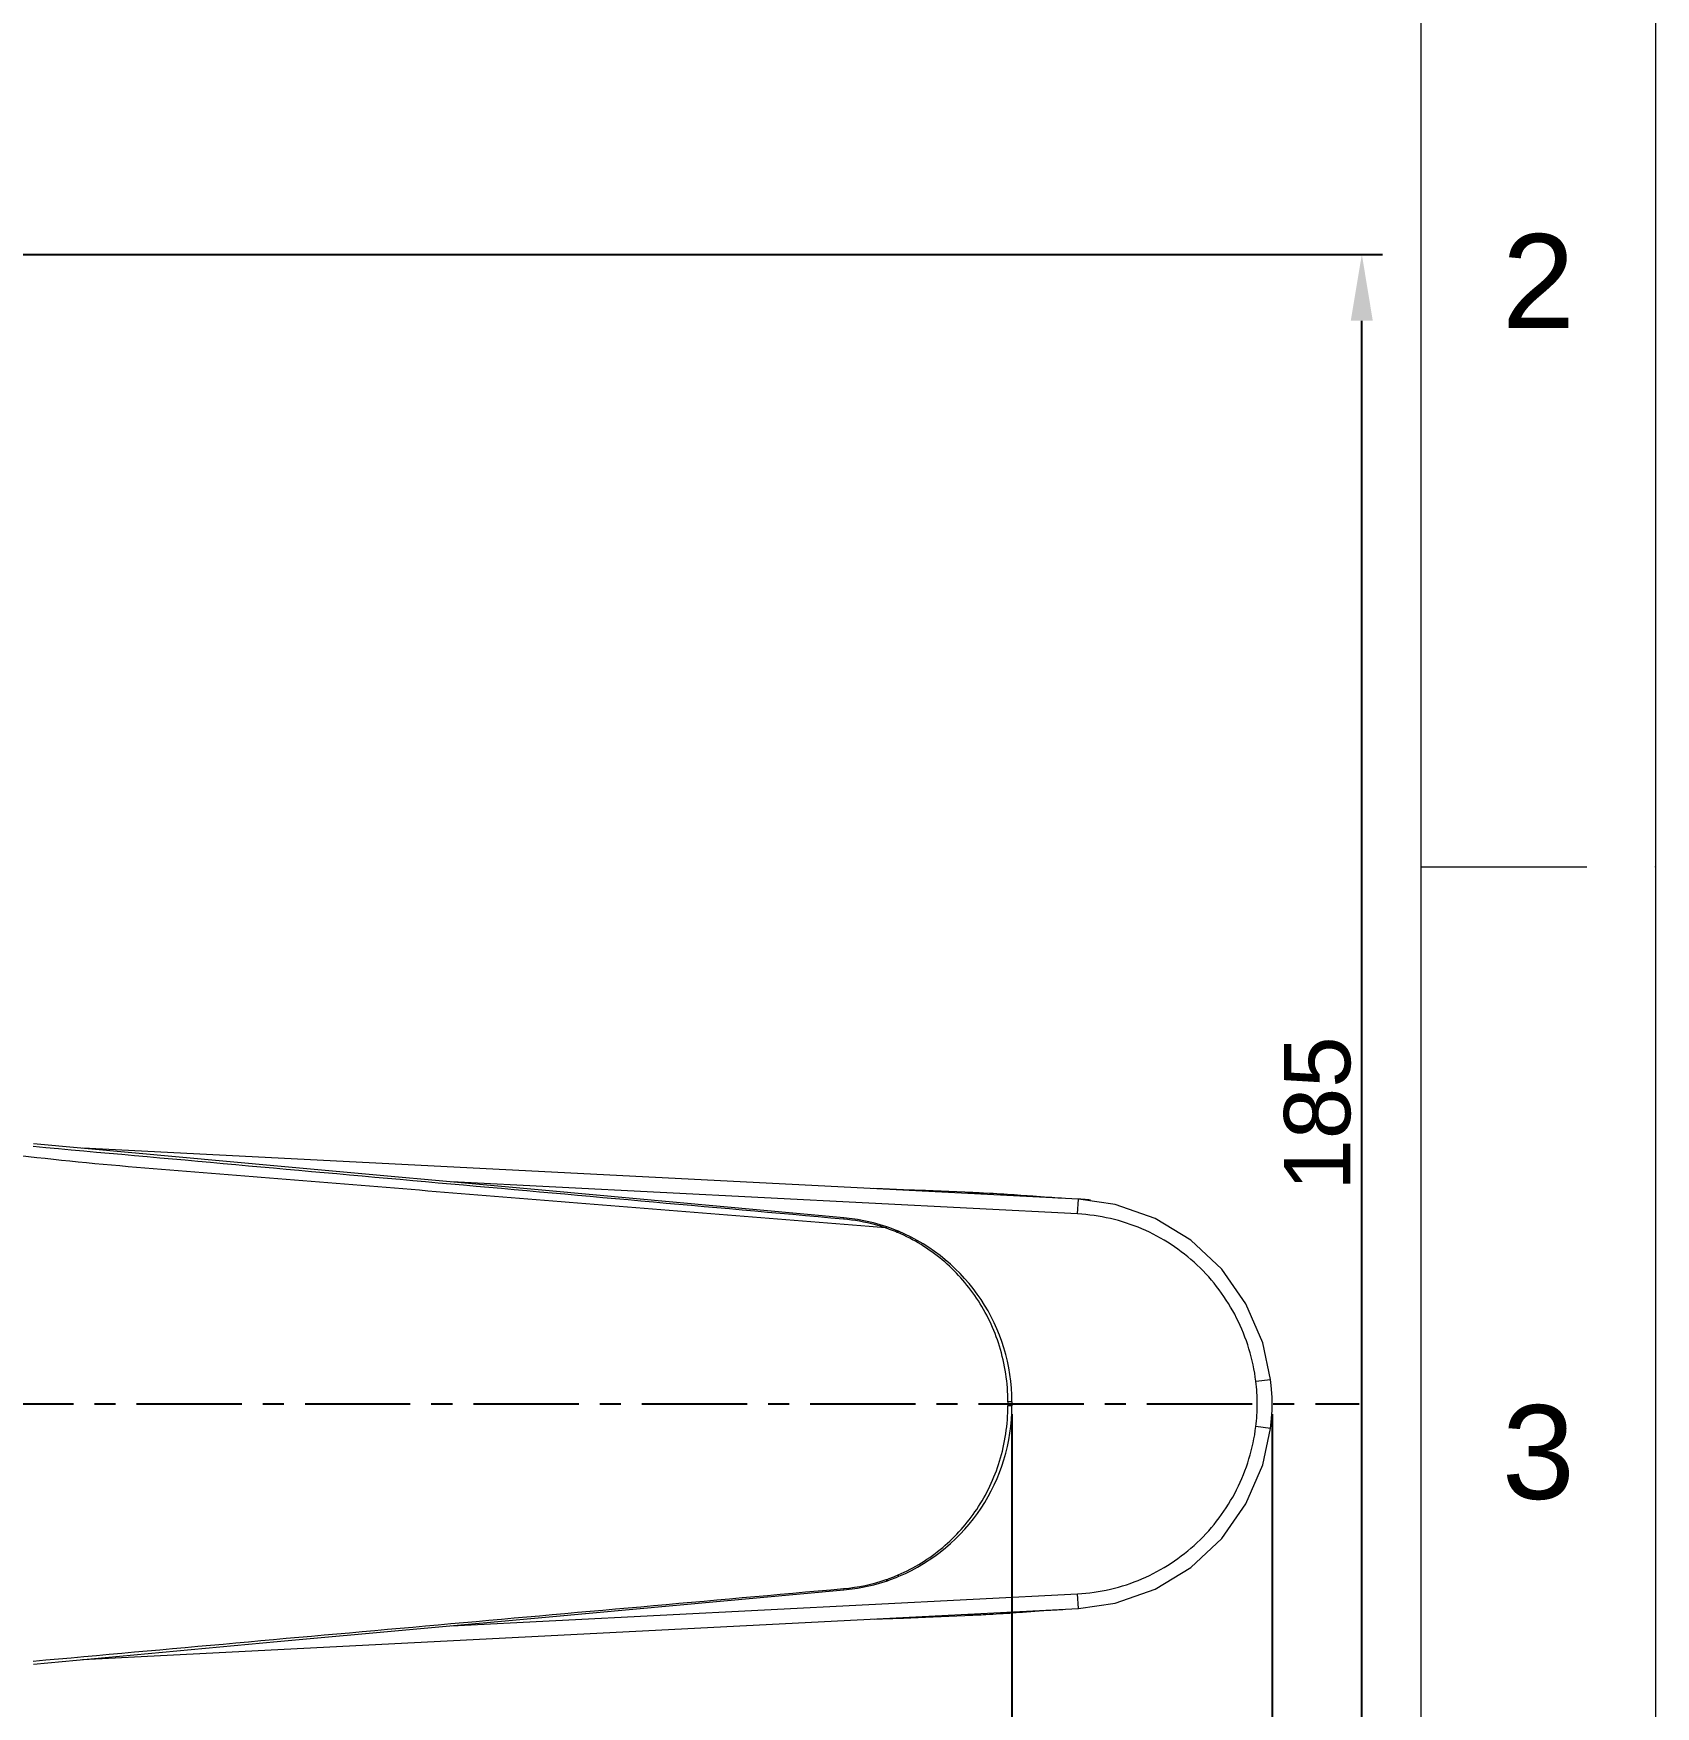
# Model space of a CAD drawing. Header units: millimetres. Extents: x 789 to 1209, y -1278 to -684.
# Drawn here: x 1111.3 to 1209.1, y -890.1 to -789.1 of the extents above; entities that cross this region are included whole.
import ezdxf

# ---------------------------------------------------------------- set-up
doc = ezdxf.new("R2010")
doc.units = ezdxf.units.MM
doc.header["$LTSCALE"] = 0.1
doc.linetypes.add('CENTERX2', pattern=[101.6, 63.5, -12.7, 12.7, -12.7])
doc.layers.get('0').update_dxf_attribs({"lineweight": 13})
doc.layers.add('CENTER', color=1, linetype='CENTERX2')
doc.layers.add('DIM', color=3, linetype='Continuous', lineweight=9)
doc.styles.get("Standard").update_dxf_attribs({"font": 'arial.ttf'})
doc.dimstyles.new('ISO-25', dxfattribs={"dimtxt": 2.5, "dimasz": 2.5, "dimexe": 1.25, "dimexo": 0.625, "dimtad": 1, "dimlfac": 1.333333, "dimtxsty": 'Standard', "dimcen": 2.5, "dimadec": 0, "dimazin": 0, "dimtfac": 1, "dimtmove": 0, "dimatfit": 3, "dimfxl": 0, "dimarcsym": 0})

# ---------------------------------------------------------------- blocks, each defined once
blk = doc.blocks.new('*D6')
at = {"layer": 'Defpoints', "color": 0}
for p in [(1186.02, -871.8), (1075.09, -940.26), (1186.02, -971.94)]:
    blk.add_point(p, dxfattribs=at)
at = {"layer": 'DIM', "color": 0, "linetype": 'ByBlock', "lineweight": -2}
for p, q in [((1186.02, -872.43), (1186.02, -973.19)), ((1075.09, -940.88), (1075.09, -973.19)), ((1079.09, -971.94), (1182.02, -971.94))]:
    blk.add_line(p, q, dxfattribs=at)
at = {"layer": 'DIM', "color": 0}
for points in [[(1079.09, -971.28), (1079.09, -972.61), (1075.09, -971.94)], [(1182.02, -971.28), (1182.02, -972.61), (1186.02, -971.94)]]:
    blk.add_solid(points, dxfattribs=at)
at = {"layer": 'DIM', "color": 0, "insert": (1130.55, -968.91), "char_height": 4, "attachment_point": 5}
blk.add_mtext('147,9', dxfattribs=at)
blk = doc.blocks.new('*D7')
at = {"layer": 'Defpoints', "color": 0}
for p in [(1186.02, -871.8), (1041.87, -965.66), (1186.02, -991.19)]:
    blk.add_point(p, dxfattribs=at)
at = {"layer": 'DIM', "color": 0, "linetype": 'ByBlock', "lineweight": -2}
for p, q in [((1186.02, -872.43), (1186.02, -992.44)), ((1041.87, -966.29), (1041.87, -992.44)), ((1045.87, -991.19), (1182.02, -991.19))]:
    blk.add_line(p, q, dxfattribs=at)
at = {"layer": 'DIM', "color": 0}
for points in [[(1045.87, -990.52), (1045.87, -991.85), (1041.87, -991.19)], [(1182.02, -990.52), (1182.02, -991.85), (1186.02, -991.19)]]:
    blk.add_solid(points, dxfattribs=at)
at = {"layer": 'DIM', "color": 0, "insert": (1113.94, -988.16), "char_height": 4, "attachment_point": 5}
blk.add_mtext('192,2', dxfattribs=at)
blk = doc.blocks.new('*D8')
at = {"layer": 'Defpoints', "color": 0}
for p in [(1076.59, -871.8), (1170.32, -871.8), (1170.32, -905.88)]:
    blk.add_point(p, dxfattribs=at)
at = {"layer": 'DIM', "color": 0, "linetype": 'ByBlock', "lineweight": -2}
for p, q in [((1076.59, -872.43), (1076.59, -907.13)), ((1170.32, -872.43), (1170.32, -907.13)), ((1080.59, -905.88), (1166.32, -905.88))]:
    blk.add_line(p, q, dxfattribs=at)
at = {"layer": 'DIM', "color": 0}
for points in [[(1080.59, -905.21), (1080.59, -906.55), (1076.59, -905.88)], [(1166.32, -905.21), (1166.32, -906.55), (1170.32, -905.88)]]:
    blk.add_solid(points, dxfattribs=at)
at = {"layer": 'DIM', "color": 0, "insert": (1123.45, -903.21), "char_height": 4, "attachment_point": 5}
blk.add_mtext('125', dxfattribs=at)
blk = doc.blocks.new('*D9')
at = {"layer": 'Defpoints', "color": 0}
for p in [(1094.44, -802.44), (1191.43, -802.44), (1094.44, -941.16)]:
    blk.add_point(p, dxfattribs=at)
at = {"layer": 'DIM', "color": 0, "linetype": 'ByBlock', "lineweight": -2}
for p, q in [((1095.06, -802.44), (1192.68, -802.44)), ((1191.43, -937.16), (1191.43, -806.44)), ((1095.06, -941.16), (1192.68, -941.16))]:
    blk.add_line(p, q, dxfattribs=at)
at = {"layer": 'DIM', "color": 0}
for points in [[(1190.76, -806.44), (1192.09, -806.44), (1191.43, -802.44)], [(1190.76, -937.16), (1192.09, -937.16), (1191.43, -941.16)]]:
    blk.add_solid(points, dxfattribs=at)
at = {"layer": 'DIM', "color": 0, "insert": (1188.76, -854.28), "char_height": 4, "attachment_point": 5, "rotation": 90}
blk.add_mtext('185', dxfattribs=at)

msp = doc.modelspace()

# ---------------------------------------------------------------- linework, layer by layer
for p, q in [((1195.008, -1263.637), (1195.008, -697.981)), ((1195.008, -839.395), (1205.008, -839.395))]:
    msp.add_line(p, q)
at = {"color": 7, "linetype": 'Continuous'}
for p, q in [((1174.324, -859.444), (1114.25, -856.372)), ((1174.278, -860.343), (1136.506, -858.411)), ((1167.962, -859.053), (1166.513, -858.988)), ((1167.582, -859.073), (1167.477, -859.074)), ((1168.592, -859.085), (1167.962, -859.053)), ((1170.855, -859.225), (1170.455, -859.197)), ((1171.236, -859.252), (1170.855, -859.225)), ((1172.273, -859.327), (1172.032, -859.31)), ((1172.476, -859.341), (1172.273, -859.327)), ((1172.72, -859.358), (1172.476, -859.341)), ((1172.912, -859.369), (1172.72, -859.358)), ((1173.081, -859.38), (1172.912, -859.369)), ((1173.302, -859.392), (1173.081, -859.38)), ((1174.278, -860.343), (1174.324, -859.444)), ((1160.167, -860.571), (1160.152, -860.655)), ((1163.48, -861.387), (1163.291, -861.31)), ((1185.035, -870.433), (1185.928, -870.324)), ((1170.318, -871.685), (1170.075, -871.683)), ((1170.075, -871.683), (1170.075, -871.918)), ((1170.318, -871.916), (1170.075, -871.918)), ((1170.318, -871.685), (1170.318, -871.916)), ((1185.928, -873.278), (1185.035, -873.168)), ((1163.329, -882.276), (1163.503, -882.204)), ((1136.504, -885.19), (1174.278, -883.258)), ((1160.153, -882.949), (1160.167, -883.029)), ((1161.987, -882.714), (1162.8, -882.471)), ((1174.324, -884.157), (1174.278, -883.258)), ((1114.246, -887.229), (1174.324, -884.157)), ((1170.571, -884.396), (1170.949, -884.37)), ((1170.949, -884.37), (1171.967, -884.296)), ((1171.967, -884.296), (1172.241, -884.276)), ((1172.241, -884.276), (1172.477, -884.26)), ((1172.477, -884.26), (1172.673, -884.247)), ((1172.673, -884.247), (1172.835, -884.236)), ((1172.835, -884.236), (1173.04, -884.224)), ((1173.04, -884.224), (1173.241, -884.212)), ((1173.241, -884.212), (1173.397, -884.204)), ((1167.486, -884.527), (1167.586, -884.528))]:
    msp.add_line(p, q, dxfattribs=at)
msp.add_lwpolyline([(789.15, -683.839), (1209.15, -683.839), (1209.15, -1277.779), (789.15, -1277.779)], close=True)
for points in [[(1160.167, -860.571), (1142.401, -858.95), (1125.996, -857.451), (1111.281, -856.1)], [(1166.513, -858.988), (1165.109, -858.93), (1163.776, -858.877), (1162.514, -858.824), (1161.978, -858.801)], [(1170.455, -859.197), (1170.249, -859.183), (1170.041, -859.169), (1169.829, -859.155), (1169.615, -859.142), (1169.398, -859.129), (1169.178, -859.116), (1168.955, -859.104), (1168.585, -859.084)], [(1172.032, -859.31), (1171.587, -859.278), (1171.236, -859.252)], [(1174.95, -859.493), (1174.852, -859.483), (1174.735, -859.472), (1174.606, -859.462), (1174.47, -859.453), (1174.324, -859.444)], [(1185.928, -870.324), (1185.453, -868.121), (1184.437, -865.76), (1182.974, -863.676), (1181.117, -861.932), (1178.952, -860.612), (1176.555, -859.765), (1174.324, -859.445)], [(1175.054, -859.504), (1175.054, -859.504), (1174.95, -859.493)], [(1162.771, -861.12), (1161.971, -860.883), (1160.991, -860.677), (1160.167, -860.571)], [(1163.291, -861.31), (1162.954, -861.183), (1162.771, -861.12)], [(1186.018, -871.801), (1186.011, -871.393), (1185.968, -870.703), (1185.928, -870.324)], [(1185.928, -873.278), (1185.968, -872.898), (1186.011, -872.209), (1186.018, -871.801)], [(1174.324, -884.156), (1176.555, -883.836), (1178.952, -882.989), (1181.117, -881.669), (1182.974, -879.925), (1184.437, -877.841), (1185.453, -875.48), (1185.928, -873.278)], [(1162.8, -882.471), (1162.994, -882.403), (1163.329, -882.276)], [(1111.28, -887.501), (1125.982, -886.151), (1142.387, -884.652), (1160.167, -883.029)], [(1160.167, -883.03), (1160.998, -882.923), (1161.987, -882.714)], [(1168.585, -884.517), (1168.752, -884.508), (1168.958, -884.497), (1169.165, -884.485), (1169.371, -884.474), (1169.576, -884.461), (1169.78, -884.449), (1169.982, -884.436), (1170.181, -884.423), (1170.571, -884.396)], [(1161.996, -884.799), (1162.514, -884.777), (1163.776, -884.724), (1165.109, -884.671), (1166.513, -884.613)], [(1166.513, -884.613), (1167.962, -884.548), (1168.592, -884.516)]]:
    msp.add_lwpolyline(points, dxfattribs=at)
for centre, radius, start, end in [((1159.071, -871.906), 11.318, 71.06716, 71.30923), ((1159.358, -871.077), 10.44, 69.93486, 71.07869), ((1159.629, -870.333), 9.648, 67.01436, 69.93388), ((1159.153, -871.452), 10.865, 66.77346, 67.00602), ((1159.146, -871.685), 11.172, 0, 67.17465), ((1173.824, -871.802), 11.294, 0.00522, 6.96174), ((1159.146, -871.916), 11.172, 292.95611, 0), ((1173.824, -871.799), 11.294, 353.03826, 359.99478), ((1159.51, -872.941), 9.997, 289.04122, 290.22563), ((1159.632, -873.267), 9.648, 290.216, 293.11753), ((1159.15, -872.142), 10.872, 293.12692, 293.36079), ((1159.172, -871.944), 11.049, 275.09125, 288.80105), ((1159.456, -872.787), 10.159, 288.81574, 289.04381)]:
    msp.add_arc(centre, radius, start, end, dxfattribs=at)
for points, knots in [([(1162.698, -861.185), (1160.019, -860.969), (1154.662, -860.537), (1146.626, -859.888), (1138.59, -859.239), (1130.554, -858.593), (1122.518, -857.938), (1114.48, -857.313), (1106.471, -856.374), (1101.156, -855.564), (1098.508, -855.11)], [0, 0, 0, 0, 0.1250016, 0.2500033, 0.3750049, 0.5000066, 0.6250082, 0.750008, 0.8750036, 1, 1, 1, 1]), ([(1160.152, -860.655), (1152.003, -859.929), (1135.705, -858.474), (1119.406, -857.017), (1111.258, -856.277)], [0, 0, 0, 0, 0.4999858, 1, 1, 1, 1]), ([(1162.697, -861.185), (1162.494, -861.117), (1161.662, -860.868), (1160.802, -860.713), (1160.152, -860.655)], [0, 0, 0, 0, 0.2479534, 1, 1, 1, 1]), ([(1162.771, -861.12), (1162.761, -861.117), (1162.73, -861.143), (1162.716, -861.169), (1162.705, -861.188)], [0, 0, 0, 0, 0.3297731, 1, 1, 1, 1]), ([(1185.035, -870.433), (1184.874, -869.114), (1184.083, -866.512), (1181.652, -863.258), (1178.257, -861.021), (1175.604, -860.411), (1174.278, -860.343)], [0, 0, 0, 0, 0.2500174, 0.500041, 0.7499813, 1, 1, 1, 1]), ([(1163.48, -861.387), (1163.468, -861.382), (1163.43, -861.404), (1163.41, -861.431), (1163.397, -861.451)], [0, 0, 0, 0, 0.3473538, 1, 1, 1, 1]), ([(1170.075, -871.683), (1170.075, -870.549), (1169.74, -868.329), (1168.329, -865.367), (1166.2, -862.989), (1164.4, -861.881), (1163.437, -861.468)], [0, 0, 0, 0, 0.2645954, 0.5148269, 0.7555412, 1, 1, 1, 1]), ([(1163.461, -882.123), (1164.425, -881.706), (1166.221, -880.594), (1168.343, -878.212), (1169.744, -875.259), (1170.075, -873.045), (1170.075, -871.918)], [0, 0, 0, 0, 0.2457056, 0.485792, 0.736447, 1, 1, 1, 1]), ([(1174.278, -883.258), (1175.604, -883.19), (1178.257, -882.58), (1181.652, -880.343), (1184.083, -877.089), (1184.874, -874.487), (1185.035, -873.168)], [0, 0, 0, 0, 0.2500187, 0.499959, 0.7499826, 1, 1, 1, 1]), ([(1163.503, -882.204), (1163.492, -882.209), (1163.453, -882.187), (1163.433, -882.16), (1163.42, -882.141)], [0, 0, 0, 0, 0.3478438, 1, 1, 1, 1]), ([(1111.258, -887.326), (1119.406, -886.586), (1135.705, -885.13), (1152.004, -883.676), (1160.153, -882.949)], [0, 0, 0, 0, 0.5000146, 1, 1, 1, 1]), ([(1162.733, -882.403), (1162.744, -882.423), (1162.758, -882.448), (1162.79, -882.475), (1162.8, -882.471)], [0, 0, 0, 0, 0.6707306, 1, 1, 1, 1])]:
    msp.add_open_spline(points, degree=3, knots=knots, dxfattribs=at)
for points in [[(1168.585, -859.084), (1168.251, -859.067), (1167.916, -859.072), (1167.582, -859.073)], [(1167.586, -884.528), (1167.919, -884.529), (1168.252, -884.534), (1168.585, -884.517)]]:
    msp.add_open_spline(points, degree=3, dxfattribs=at)
msp.add_point((1209.15, -839.395))
at = {"layer": 'CENTER'}
msp.add_line((1066.706, -871.801), (1191.278, -871.801), dxfattribs=at)

# ---------------------------------------------------------------- texts
at = {"char_height": 5.657, "attachment_point": 5}
for s, insert in [('2', (1202.079, -804.041)), ('3', (1202.079, -874.748))]:
    msp.add_mtext_dynamic_manual_height_columns(s, width=50, gutter_width=12.5, heights=[0], dxfattribs=dict(at, insert=insert))

# ---------------------------------------------------------------- dimensions: what is measured, and where the dimension line sits
at = {"layer": 'DIM'}
dim = msp.add_linear_dim(base=(1191.426, -802.441), p1=(1094.435, -941.16), p2=(1094.435, -802.441), angle=90, dimstyle='ISO-25', override={"dimtxt": 4, "dimasz": 4, "dimdec": 1, "dimlfac": 1.333333, "dimtdec": 1, "dimfxl": 1.25, "dimarcsym": 1}, dxfattribs=at)
dim.commit()
dim.dimension.update_dxf_attribs({"geometry": '*D9', "text_midpoint": (1191.426, -854.284), "dimtype": 160})
for base, p1, p2, picture, middle in [((1186.018, -991.188), (1041.868, -965.663), (1186.018, -871.801), '*D7', (1113.943, -988.159)), ((1186.018, -971.944), (1075.09, -940.26), (1186.018, -871.801), '*D6', (1130.554, -968.915)), ((1170.318, -905.881), (1076.589, -871.801), (1170.318, -871.801), '*D8', (1123.454, -903.213))]:
    dim = msp.add_linear_dim(base=base, p1=p1, p2=p2, dimstyle='ISO-25', override={"dimtxt": 4, "dimasz": 4, "dimdec": 1, "dimlfac": 1.333333, "dimtdec": 1, "dimfxl": 1.25, "dimarcsym": 1}, dxfattribs=at)
    dim.commit()
    dim.dimension.update_dxf_attribs({"geometry": picture, "text_midpoint": middle})

doc.saveas('drawing.dxf')
